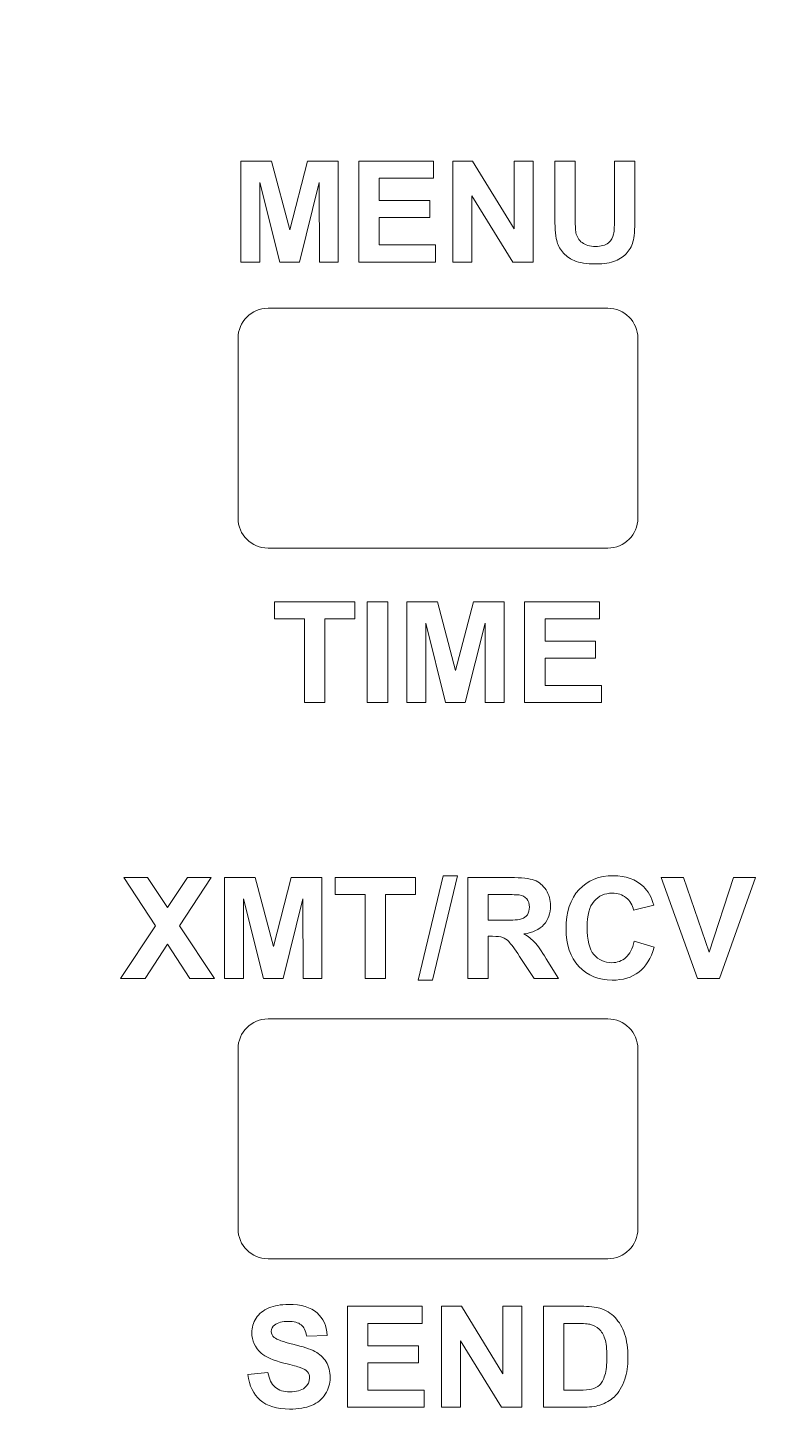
# Model space of a CAD drawing. Header units: millimetres. Extents: x -247 to 664, y -96 to 204.
# Drawn here: x 30.72 to 49.29, y 66.83 to 101.59 of the extents above; entities that cross this region are included whole.
import ezdxf

# ---------------------------------------------------------------- set-up
doc = ezdxf.new("R2010")
doc.units = ezdxf.units.MM
doc.header["$MEASUREMENT"] = 0
doc.layers.add('Layer 2', color=7, linetype='Continuous')

msp = doc.modelspace()

# ---------------------------------------------------------------- linework, layer by layer
at = {"layer": 'Layer 2', "lineweight": 9}
for points, knots in [([(-65.1901, 137.6715), (-65.1901, 137.6715), (56.3349, 137.6715), (56.3349, 137.6715), (56.3349, 137.6715), (56.733, 137.6713), (57.1146, 137.5129), (57.3959, 137.2313), (57.3959, 137.2313), (57.6773, 136.9496), (57.8351, 136.5696), (57.8349, 136.1715), (57.8349, 136.1715), (57.8349, 136.1715), (57.8349, 122.634), (57.8349, 122.634), (57.8349, 122.634), (57.8349, 119.884), (60.0849, 117.634), (62.8349, 117.634), (62.8349, 117.634), (62.8349, 117.634), (65.7974, 117.634), (65.7974, 117.634), (65.7974, 117.634), (66.8974, 117.634), (67.7974, 116.734), (67.7974, 115.634), (67.7974, 115.634), (67.7974, 115.634), (67.7974, 97.6355), (67.7974, 97.6355), (67.7974, 97.6355), (67.7974, 97.635), (67.7974, 97.6345), (67.7974, 97.634), (67.7974, 97.634), (67.7974, 97.634), (67.7974, 55.484), (67.7974, 55.484), (67.7974, 55.484), (67.7974, 55.484), (67.7974, 40.4855), (67.7974, 40.4855), (67.7974, 40.4855), (67.7974, 40.485), (67.7974, 40.4845), (67.7974, 40.484), (67.7974, 40.484), (67.7974, 40.484), (67.7974, 37.484), (67.7974, 37.484), (67.7974, 37.484), (67.7974, 36.384), (66.8974, 35.484), (65.7974, 35.484), (65.7974, 35.484), (65.7974, 35.484), (62.8349, 35.484), (62.8349, 35.484), (62.8349, 35.484), (60.0849, 35.484), (57.8349, 33.234), (57.8349, 30.484), (57.8349, 30.484), (57.8349, 30.484), (57.8349, 16.9465), (57.8349, 16.9465), (57.8349, 16.9465), (57.8346, 16.5485), (57.6763, 16.1668), (57.3946, 15.8855), (57.3946, 15.8855), (57.1129, 15.6042), (56.733, 15.4463), (56.3349, 15.4465), (56.3349, 15.4465), (56.3349, 15.4465), (-65.1901, 15.4465), (-65.1901, 15.4465), (-65.1901, 15.4465), (-65.5882, 15.4468), (-65.9699, 15.6052), (-66.2512, 15.8868), (-66.2512, 15.8868), (-66.5325, 16.1685), (-66.6904, 16.5485), (-66.6901, 16.9465), (-66.6901, 16.9465), (-66.6901, 16.9465), (-66.6901, 30.484), (-66.6901, 30.484), (-66.6901, 30.484), (-66.6901, 33.234), (-68.9401, 35.484), (-71.6901, 35.484), (-71.6901, 35.484), (-71.6901, 35.484), (-74.6526, 35.484), (-74.6526, 35.484), (-74.6526, 35.484), (-75.7526, 35.484), (-76.6526, 36.384), (-76.6526, 37.484), (-76.6526, 37.484), (-76.6526, 37.484), (-76.6526, 55.4817), (-76.6526, 55.4817), (-76.6526, 55.4817), (-76.6526, 55.4825), (-76.6526, 55.4832), (-76.6526, 55.484), (-76.6526, 55.484), (-76.6526, 55.484), (-76.6526, 97.634), (-76.6526, 97.634), (-76.6526, 97.634), (-76.6526, 97.634), (-76.6526, 115.634), (-76.6526, 115.634), (-76.6526, 115.634), (-76.6526, 116.734), (-75.7526, 117.634), (-74.6526, 117.634), (-74.6526, 117.634), (-74.6526, 117.634), (-71.6901, 117.634), (-71.6901, 117.634), (-71.6901, 117.634), (-68.9401, 117.634), (-66.6901, 119.884), (-66.6901, 122.634), (-66.6901, 122.634), (-66.6901, 122.634), (-66.6901, 136.1715), (-66.6901, 136.1715), (-66.6901, 136.1715), (-66.6899, 136.5696), (-66.5315, 136.9513), (-66.2498, 137.2326), (-66.2498, 137.2326), (-65.9682, 137.5139), (-65.5882, 137.6718), (-65.1901, 137.6715)], [0, 0, 0, 0, 0.027027, 0.027027, 0.027027, 0.027027, 0.0540541, 0.0540541, 0.0540541, 0.0540541, 0.0810811, 0.0810811, 0.0810811, 0.0810811, 0.1081081, 0.1081081, 0.1081081, 0.1081081, 0.1351351, 0.1351351, 0.1351351, 0.1351351, 0.1621622, 0.1621622, 0.1621622, 0.1621622, 0.1891892, 0.1891892, 0.1891892, 0.1891892, 0.2162162, 0.2162162, 0.2162162, 0.2162162, 0.2432432, 0.2432432, 0.2432432, 0.2432432, 0.2702703, 0.2702703, 0.2702703, 0.2702703, 0.2972973, 0.2972973, 0.2972973, 0.2972973, 0.3243243, 0.3243243, 0.3243243, 0.3243243, 0.3513514, 0.3513514, 0.3513514, 0.3513514, 0.3783784, 0.3783784, 0.3783784, 0.3783784, 0.4054054, 0.4054054, 0.4054054, 0.4054054, 0.4324324, 0.4324324, 0.4324324, 0.4324324, 0.4594595, 0.4594595, 0.4594595, 0.4594595, 0.4864865, 0.4864865, 0.4864865, 0.4864865, 0.5135135, 0.5135135, 0.5135135, 0.5135135, 0.5405405, 0.5405405, 0.5405405, 0.5405405, 0.5675676, 0.5675676, 0.5675676, 0.5675676, 0.5945946, 0.5945946, 0.5945946, 0.5945946, 0.6216216, 0.6216216, 0.6216216, 0.6216216, 0.6486486, 0.6486486, 0.6486486, 0.6486486, 0.6756757, 0.6756757, 0.6756757, 0.6756757, 0.7027027, 0.7027027, 0.7027027, 0.7027027, 0.7297297, 0.7297297, 0.7297297, 0.7297297, 0.7567568, 0.7567568, 0.7567568, 0.7567568, 0.7837838, 0.7837838, 0.7837838, 0.7837838, 0.8108108, 0.8108108, 0.8108108, 0.8108108, 0.8378378, 0.8378378, 0.8378378, 0.8378378, 0.8648649, 0.8648649, 0.8648649, 0.8648649, 0.8918919, 0.8918919, 0.8918919, 0.8918919, 0.9189189, 0.9189189, 0.9189189, 0.9189189, 0.9459459, 0.9459459, 0.9459459, 0.9459459, 1, 1, 1, 1]), ([(36.7293, 94.5768), (36.7293, 94.5768), (45.2293, 94.5768), (45.2293, 94.5768), (45.2293, 94.5768), (45.6418, 94.5768), (45.9793, 94.2393), (45.9793, 93.8268), (45.9793, 93.8268), (45.9793, 93.8268), (45.9793, 89.3268), (45.9793, 89.3268), (45.9793, 89.3268), (45.9793, 88.9143), (45.6418, 88.5768), (45.2293, 88.5768), (45.2293, 88.5768), (45.2293, 88.5768), (36.7293, 88.5768), (36.7293, 88.5768), (36.7293, 88.5768), (36.3168, 88.5768), (35.9793, 88.9143), (35.9793, 89.3268), (35.9793, 89.3268), (35.9793, 89.3268), (35.9793, 93.8268), (35.9793, 93.8268), (35.9793, 93.8268), (35.9793, 94.2393), (36.3168, 94.5768), (36.7293, 94.5768)], [0, 0, 0, 0, 0.1111111, 0.1111111, 0.1111111, 0.1111111, 0.2222222, 0.2222222, 0.2222222, 0.2222222, 0.3333333, 0.3333333, 0.3333333, 0.3333333, 0.4444444, 0.4444444, 0.4444444, 0.4444444, 0.5555556, 0.5555556, 0.5555556, 0.5555556, 0.6666667, 0.6666667, 0.6666667, 0.6666667, 0.7777778, 0.7777778, 0.7777778, 0.7777778, 1, 1, 1, 1]), ([(36.7293, 76.7968), (36.7293, 76.7968), (45.2293, 76.7968), (45.2293, 76.7968), (45.2293, 76.7968), (45.6418, 76.7968), (45.9793, 76.4593), (45.9793, 76.0468), (45.9793, 76.0468), (45.9793, 76.0468), (45.9793, 71.5468), (45.9793, 71.5468), (45.9793, 71.5468), (45.9793, 71.1343), (45.6418, 70.7968), (45.2293, 70.7968), (45.2293, 70.7968), (45.2293, 70.7968), (36.7293, 70.7968), (36.7293, 70.7968), (36.7293, 70.7968), (36.3168, 70.7968), (35.9793, 71.1343), (35.9793, 71.5468), (35.9793, 71.5468), (35.9793, 71.5468), (35.9793, 76.0468), (35.9793, 76.0468), (35.9793, 76.0468), (35.9793, 76.4593), (36.3168, 76.7968), (36.7293, 76.7968)], [0, 0, 0, 0, 0.1111111, 0.1111111, 0.1111111, 0.1111111, 0.2222222, 0.2222222, 0.2222222, 0.2222222, 0.3333333, 0.3333333, 0.3333333, 0.3333333, 0.4444444, 0.4444444, 0.4444444, 0.4444444, 0.5555556, 0.5555556, 0.5555556, 0.5555556, 0.6666667, 0.6666667, 0.6666667, 0.6666667, 0.7777778, 0.7777778, 0.7777778, 0.7777778, 1, 1, 1, 1])]:
    msp.add_open_spline(points, degree=3, knots=knots, dxfattribs=at)
at = {"layer": 'Layer 2', "color": 240, "lineweight": 9}
for points, knots in [([(36.0526, 95.7336), (36.0526, 95.7336), (36.0526, 98.2594), (36.0526, 98.2594), (36.0526, 98.2594), (36.0526, 98.2594), (36.8187, 98.2594), (36.8187, 98.2594), (36.8187, 98.2594), (36.8187, 98.2594), (37.2714, 96.5367), (37.2714, 96.5367), (37.2714, 96.5367), (37.2714, 96.5367), (37.7188, 98.2594), (37.7188, 98.2594), (37.7188, 98.2594), (37.7188, 98.2594), (38.4867, 98.2594), (38.4867, 98.2594), (38.4867, 98.2594), (38.4867, 98.2594), (38.4867, 95.7336), (38.4867, 95.7336), (38.4867, 95.7336), (38.4867, 95.7336), (38.014, 95.7336), (38.014, 95.7336), (38.014, 95.7336), (38.014, 95.7336), (38.0122, 97.722), (38.0122, 97.722), (38.0122, 97.722), (38.0122, 97.722), (37.5142, 95.7336), (37.5142, 95.7336), (37.5142, 95.7336), (37.5142, 95.7336), (37.0227, 95.7336), (37.0227, 95.7336), (37.0227, 95.7336), (37.0227, 95.7336), (36.527, 97.722), (36.527, 97.722), (36.527, 97.722), (36.527, 97.722), (36.5253, 95.7336), (36.5253, 95.7336), (36.5253, 95.7336), (36.5253, 95.7336), (36.0526, 95.7336), (36.0526, 95.7336)], [0, 0, 0, 0, 0.0714286, 0.0714286, 0.0714286, 0.0714286, 0.1428571, 0.1428571, 0.1428571, 0.1428571, 0.2142857, 0.2142857, 0.2142857, 0.2142857, 0.2857143, 0.2857143, 0.2857143, 0.2857143, 0.3571429, 0.3571429, 0.3571429, 0.3571429, 0.4285714, 0.4285714, 0.4285714, 0.4285714, 0.5, 0.5, 0.5, 0.5, 0.5714286, 0.5714286, 0.5714286, 0.5714286, 0.6428571, 0.6428571, 0.6428571, 0.6428571, 0.7142857, 0.7142857, 0.7142857, 0.7142857, 0.7857143, 0.7857143, 0.7857143, 0.7857143, 0.8571429, 0.8571429, 0.8571429, 0.8571429, 1, 1, 1, 1]), ([(38.9982, 95.7336), (38.9982, 95.7336), (38.9982, 98.2594), (38.9982, 98.2594), (38.9982, 98.2594), (38.9982, 98.2594), (40.8679, 98.2594), (40.8679, 98.2594), (40.8679, 98.2594), (40.8679, 98.2594), (40.8679, 97.8326), (40.8679, 97.8326), (40.8679, 97.8326), (40.8679, 97.8326), (39.5097, 97.8326), (39.5097, 97.8326), (39.5097, 97.8326), (39.5097, 97.8326), (39.5097, 97.2717), (39.5097, 97.2717), (39.5097, 97.2717), (39.5097, 97.2717), (40.7727, 97.2717), (40.7727, 97.2717), (40.7727, 97.2717), (40.7727, 97.2717), (40.7727, 96.8448), (40.7727, 96.8448), (40.7727, 96.8448), (40.7727, 96.8448), (39.5097, 96.8448), (39.5097, 96.8448), (39.5097, 96.8448), (39.5097, 96.8448), (39.5097, 96.1605), (39.5097, 96.1605), (39.5097, 96.1605), (39.5097, 96.1605), (40.9173, 96.1605), (40.9173, 96.1605), (40.9173, 96.1605), (40.9173, 96.1605), (40.9173, 95.7336), (40.9173, 95.7336), (40.9173, 95.7336), (40.9173, 95.7336), (38.9982, 95.7336), (38.9982, 95.7336)], [0, 0, 0, 0, 0.0769231, 0.0769231, 0.0769231, 0.0769231, 0.1538462, 0.1538462, 0.1538462, 0.1538462, 0.2307692, 0.2307692, 0.2307692, 0.2307692, 0.3076923, 0.3076923, 0.3076923, 0.3076923, 0.3846154, 0.3846154, 0.3846154, 0.3846154, 0.4615385, 0.4615385, 0.4615385, 0.4615385, 0.5384615, 0.5384615, 0.5384615, 0.5384615, 0.6153846, 0.6153846, 0.6153846, 0.6153846, 0.6923077, 0.6923077, 0.6923077, 0.6923077, 0.7692308, 0.7692308, 0.7692308, 0.7692308, 0.8461538, 0.8461538, 0.8461538, 0.8461538, 1, 1, 1, 1]), ([(41.3512, 95.7336), (41.3512, 95.7336), (41.3512, 98.2594), (41.3512, 98.2594), (41.3512, 98.2594), (41.3512, 98.2594), (41.8463, 98.2594), (41.8463, 98.2594), (41.8463, 98.2594), (41.8463, 98.2594), (42.8858, 96.5667), (42.8858, 96.5667), (42.8858, 96.5667), (42.8858, 96.5667), (42.8858, 98.2594), (42.8858, 98.2594), (42.8858, 98.2594), (42.8858, 98.2594), (43.3585, 98.2594), (43.3585, 98.2594), (43.3585, 98.2594), (43.3585, 98.2594), (43.3585, 95.7336), (43.3585, 95.7336), (43.3585, 95.7336), (43.3585, 95.7336), (42.8476, 95.7336), (42.8476, 95.7336), (42.8476, 95.7336), (42.8476, 95.7336), (41.8239, 97.394), (41.8239, 97.394), (41.8239, 97.394), (41.8239, 97.394), (41.8239, 95.7336), (41.8239, 95.7336), (41.8239, 95.7336), (41.8239, 95.7336), (41.3512, 95.7336), (41.3512, 95.7336)], [0, 0, 0, 0, 0.0909091, 0.0909091, 0.0909091, 0.0909091, 0.1818182, 0.1818182, 0.1818182, 0.1818182, 0.2727273, 0.2727273, 0.2727273, 0.2727273, 0.3636364, 0.3636364, 0.3636364, 0.3636364, 0.4545455, 0.4545455, 0.4545455, 0.4545455, 0.5454545, 0.5454545, 0.5454545, 0.5454545, 0.6363636, 0.6363636, 0.6363636, 0.6363636, 0.7272727, 0.7272727, 0.7272727, 0.7272727, 0.8181818, 0.8181818, 0.8181818, 0.8181818, 1, 1, 1, 1]), ([(43.8988, 98.2594), (43.8988, 98.2594), (44.4103, 98.2594), (44.4103, 98.2594), (44.4103, 98.2594), (44.4103, 98.2594), (44.4103, 96.8907), (44.4103, 96.8907), (44.4103, 96.8907), (44.4103, 96.6731), (44.4168, 96.5326), (44.4292, 96.4685), (44.4292, 96.4685), (44.4509, 96.3651), (44.5021, 96.2816), (44.5832, 96.2192), (44.5832, 96.2192), (44.6649, 96.1563), (44.776, 96.1252), (44.9172, 96.1252), (44.9172, 96.1252), (45.06, 96.1252), (45.1682, 96.1546), (45.2411, 96.214), (45.2411, 96.214), (45.314, 96.2733), (45.3575, 96.3457), (45.3722, 96.4321), (45.3722, 96.4321), (45.3869, 96.5185), (45.3946, 96.6614), (45.3946, 96.8613), (45.3946, 96.8613), (45.3946, 96.8613), (45.3946, 98.2594), (45.3946, 98.2594), (45.3946, 98.2594), (45.3946, 98.2594), (45.9061, 98.2594), (45.9061, 98.2594), (45.9061, 98.2594), (45.9061, 98.2594), (45.9061, 96.9313), (45.9061, 96.9313), (45.9061, 96.9313), (45.9061, 96.6279), (45.8926, 96.4133), (45.8649, 96.288), (45.8649, 96.288), (45.8373, 96.1628), (45.7867, 96.057), (45.7126, 95.9705), (45.7126, 95.9705), (45.6392, 95.8841), (45.5404, 95.8159), (45.4169, 95.7648), (45.4169, 95.7648), (45.2929, 95.7136), (45.1318, 95.6877), (44.9324, 95.6877), (44.9324, 95.6877), (44.692, 95.6877), (44.5097, 95.7154), (44.3856, 95.7712), (44.3856, 95.7712), (44.2616, 95.8271), (44.1634, 95.8994), (44.0911, 95.9888), (44.0911, 95.9888), (44.0188, 96.0781), (43.9717, 96.171), (43.9488, 96.2692), (43.9488, 96.2692), (43.9153, 96.4139), (43.8988, 96.6279), (43.8988, 96.9107), (43.8988, 96.9107), (43.8988, 96.9107), (43.8988, 98.2594), (43.8988, 98.2594)], [0, 0, 0, 0, 0.047619, 0.047619, 0.047619, 0.047619, 0.0952381, 0.0952381, 0.0952381, 0.0952381, 0.1428571, 0.1428571, 0.1428571, 0.1428571, 0.1904762, 0.1904762, 0.1904762, 0.1904762, 0.2380952, 0.2380952, 0.2380952, 0.2380952, 0.2857143, 0.2857143, 0.2857143, 0.2857143, 0.3333333, 0.3333333, 0.3333333, 0.3333333, 0.3809524, 0.3809524, 0.3809524, 0.3809524, 0.4285714, 0.4285714, 0.4285714, 0.4285714, 0.4761905, 0.4761905, 0.4761905, 0.4761905, 0.5238095, 0.5238095, 0.5238095, 0.5238095, 0.5714286, 0.5714286, 0.5714286, 0.5714286, 0.6190476, 0.6190476, 0.6190476, 0.6190476, 0.6666667, 0.6666667, 0.6666667, 0.6666667, 0.7142857, 0.7142857, 0.7142857, 0.7142857, 0.7619048, 0.7619048, 0.7619048, 0.7619048, 0.8095238, 0.8095238, 0.8095238, 0.8095238, 0.8571429, 0.8571429, 0.8571429, 0.8571429, 0.9047619, 0.9047619, 0.9047619, 0.9047619, 1, 1, 1, 1]), ([(37.641, 84.7106), (37.641, 84.7106), (37.641, 86.8096), (37.641, 86.8096), (37.641, 86.8096), (37.641, 86.8096), (36.8931, 86.8096), (36.8931, 86.8096), (36.8931, 86.8096), (36.8931, 86.8096), (36.8931, 87.2364), (36.8931, 87.2364), (36.8931, 87.2364), (36.8931, 87.2364), (38.8968, 87.2364), (38.8968, 87.2364), (38.8968, 87.2364), (38.8968, 87.2364), (38.8968, 86.8096), (38.8968, 86.8096), (38.8968, 86.8096), (38.8968, 86.8096), (38.1525, 86.8096), (38.1525, 86.8096), (38.1525, 86.8096), (38.1525, 86.8096), (38.1525, 84.7106), (38.1525, 84.7106), (38.1525, 84.7106), (38.1525, 84.7106), (37.641, 84.7106), (37.641, 84.7106)], [0, 0, 0, 0, 0.1111111, 0.1111111, 0.1111111, 0.1111111, 0.2222222, 0.2222222, 0.2222222, 0.2222222, 0.3333333, 0.3333333, 0.3333333, 0.3333333, 0.4444444, 0.4444444, 0.4444444, 0.4444444, 0.5555556, 0.5555556, 0.5555556, 0.5555556, 0.6666667, 0.6666667, 0.6666667, 0.6666667, 0.7777778, 0.7777778, 0.7777778, 0.7777778, 1, 1, 1, 1]), ([(39.2102, 84.7106), (39.2102, 84.7106), (39.2102, 87.2364), (39.2102, 87.2364), (39.2102, 87.2364), (39.2102, 87.2364), (39.7217, 87.2364), (39.7217, 87.2364), (39.7217, 87.2364), (39.7217, 87.2364), (39.7217, 84.7106), (39.7217, 84.7106), (39.7217, 84.7106), (39.7217, 84.7106), (39.2102, 84.7106), (39.2102, 84.7106)], [0, 0, 0, 0, 0.2, 0.2, 0.2, 0.2, 0.4, 0.4, 0.4, 0.4, 0.6, 0.6, 0.6, 0.6, 1, 1, 1, 1]), ([(40.2009, 84.7106), (40.2009, 84.7106), (40.2009, 87.2364), (40.2009, 87.2364), (40.2009, 87.2364), (40.2009, 87.2364), (40.967, 87.2364), (40.967, 87.2364), (40.967, 87.2364), (40.967, 87.2364), (41.4197, 85.5137), (41.4197, 85.5137), (41.4197, 85.5137), (41.4197, 85.5137), (41.8671, 87.2364), (41.8671, 87.2364), (41.8671, 87.2364), (41.8671, 87.2364), (42.635, 87.2364), (42.635, 87.2364), (42.635, 87.2364), (42.635, 87.2364), (42.635, 84.7106), (42.635, 84.7106), (42.635, 84.7106), (42.635, 84.7106), (42.1623, 84.7106), (42.1623, 84.7106), (42.1623, 84.7106), (42.1623, 84.7106), (42.1605, 86.699), (42.1605, 86.699), (42.1605, 86.699), (42.1605, 86.699), (41.6625, 84.7106), (41.6625, 84.7106), (41.6625, 84.7106), (41.6625, 84.7106), (41.171, 84.7106), (41.171, 84.7106), (41.171, 84.7106), (41.171, 84.7106), (40.6753, 86.699), (40.6753, 86.699), (40.6753, 86.699), (40.6753, 86.699), (40.6736, 84.7106), (40.6736, 84.7106), (40.6736, 84.7106), (40.6736, 84.7106), (40.2009, 84.7106), (40.2009, 84.7106)], [0, 0, 0, 0, 0.0714286, 0.0714286, 0.0714286, 0.0714286, 0.1428571, 0.1428571, 0.1428571, 0.1428571, 0.2142857, 0.2142857, 0.2142857, 0.2142857, 0.2857143, 0.2857143, 0.2857143, 0.2857143, 0.3571429, 0.3571429, 0.3571429, 0.3571429, 0.4285714, 0.4285714, 0.4285714, 0.4285714, 0.5, 0.5, 0.5, 0.5, 0.5714286, 0.5714286, 0.5714286, 0.5714286, 0.6428571, 0.6428571, 0.6428571, 0.6428571, 0.7142857, 0.7142857, 0.7142857, 0.7142857, 0.7857143, 0.7857143, 0.7857143, 0.7857143, 0.8571429, 0.8571429, 0.8571429, 0.8571429, 1, 1, 1, 1]), ([(43.1465, 84.7106), (43.1465, 84.7106), (43.1465, 87.2364), (43.1465, 87.2364), (43.1465, 87.2364), (43.1465, 87.2364), (45.0162, 87.2364), (45.0162, 87.2364), (45.0162, 87.2364), (45.0162, 87.2364), (45.0162, 86.8096), (45.0162, 86.8096), (45.0162, 86.8096), (45.0162, 86.8096), (43.658, 86.8096), (43.658, 86.8096), (43.658, 86.8096), (43.658, 86.8096), (43.658, 86.2487), (43.658, 86.2487), (43.658, 86.2487), (43.658, 86.2487), (44.921, 86.2487), (44.921, 86.2487), (44.921, 86.2487), (44.921, 86.2487), (44.921, 85.8218), (44.921, 85.8218), (44.921, 85.8218), (44.921, 85.8218), (43.658, 85.8218), (43.658, 85.8218), (43.658, 85.8218), (43.658, 85.8218), (43.658, 85.1375), (43.658, 85.1375), (43.658, 85.1375), (43.658, 85.1375), (45.0656, 85.1375), (45.0656, 85.1375), (45.0656, 85.1375), (45.0656, 85.1375), (45.0656, 84.7106), (45.0656, 84.7106), (45.0656, 84.7106), (45.0656, 84.7106), (43.1465, 84.7106), (43.1465, 84.7106)], [0, 0, 0, 0, 0.0769231, 0.0769231, 0.0769231, 0.0769231, 0.1538462, 0.1538462, 0.1538462, 0.1538462, 0.2307692, 0.2307692, 0.2307692, 0.2307692, 0.3076923, 0.3076923, 0.3076923, 0.3076923, 0.3846154, 0.3846154, 0.3846154, 0.3846154, 0.4615385, 0.4615385, 0.4615385, 0.4615385, 0.5384615, 0.5384615, 0.5384615, 0.5384615, 0.6153846, 0.6153846, 0.6153846, 0.6153846, 0.6923077, 0.6923077, 0.6923077, 0.6923077, 0.7692308, 0.7692308, 0.7692308, 0.7692308, 0.8461538, 0.8461538, 0.8461538, 0.8461538, 1, 1, 1, 1]), ([(33.0427, 77.8088), (33.0427, 77.8088), (33.9146, 79.1258), (33.9146, 79.1258), (33.9146, 79.1258), (33.9146, 79.1258), (33.1238, 80.3347), (33.1238, 80.3347), (33.1238, 80.3347), (33.1238, 80.3347), (33.7194, 80.3347), (33.7194, 80.3347), (33.7194, 80.3347), (33.7194, 80.3347), (34.2168, 79.5827), (34.2168, 79.5827), (34.2168, 79.5827), (34.2168, 79.5827), (34.7143, 80.3347), (34.7143, 80.3347), (34.7143, 80.3347), (34.7143, 80.3347), (35.311, 80.3347), (35.311, 80.3347), (35.311, 80.3347), (35.311, 80.3347), (34.5185, 79.1253), (34.5185, 79.1253), (34.5185, 79.1253), (34.5185, 79.1253), (35.3887, 77.8088), (35.3887, 77.8088), (35.3887, 77.8088), (35.3887, 77.8088), (34.776, 77.8088), (34.776, 77.8088), (34.776, 77.8088), (34.776, 77.8088), (34.2162, 78.6643), (34.2162, 78.6643), (34.2162, 78.6643), (34.2162, 78.6643), (33.6559, 77.8088), (33.6559, 77.8088), (33.6559, 77.8088), (33.6559, 77.8088), (33.0427, 77.8088), (33.0427, 77.8088)], [0, 0, 0, 0, 0.0769231, 0.0769231, 0.0769231, 0.0769231, 0.1538462, 0.1538462, 0.1538462, 0.1538462, 0.2307692, 0.2307692, 0.2307692, 0.2307692, 0.3076923, 0.3076923, 0.3076923, 0.3076923, 0.3846154, 0.3846154, 0.3846154, 0.3846154, 0.4615385, 0.4615385, 0.4615385, 0.4615385, 0.5384615, 0.5384615, 0.5384615, 0.5384615, 0.6153846, 0.6153846, 0.6153846, 0.6153846, 0.6923077, 0.6923077, 0.6923077, 0.6923077, 0.7692308, 0.7692308, 0.7692308, 0.7692308, 0.8461538, 0.8461538, 0.8461538, 0.8461538, 1, 1, 1, 1]), ([(35.6444, 77.8088), (35.6444, 77.8088), (35.6444, 80.3347), (35.6444, 80.3347), (35.6444, 80.3347), (35.6444, 80.3347), (36.4105, 80.3347), (36.4105, 80.3347), (36.4105, 80.3347), (36.4105, 80.3347), (36.8632, 78.612), (36.8632, 78.612), (36.8632, 78.612), (36.8632, 78.612), (37.3107, 80.3347), (37.3107, 80.3347), (37.3107, 80.3347), (37.3107, 80.3347), (38.0786, 80.3347), (38.0786, 80.3347), (38.0786, 80.3347), (38.0786, 80.3347), (38.0786, 77.8088), (38.0786, 77.8088), (38.0786, 77.8088), (38.0786, 77.8088), (37.6058, 77.8088), (37.6058, 77.8088), (37.6058, 77.8088), (37.6058, 77.8088), (37.6041, 79.7973), (37.6041, 79.7973), (37.6041, 79.7973), (37.6041, 79.7973), (37.1061, 77.8088), (37.1061, 77.8088), (37.1061, 77.8088), (37.1061, 77.8088), (36.6145, 77.8088), (36.6145, 77.8088), (36.6145, 77.8088), (36.6145, 77.8088), (36.1189, 79.7973), (36.1189, 79.7973), (36.1189, 79.7973), (36.1189, 79.7973), (36.1171, 77.8088), (36.1171, 77.8088), (36.1171, 77.8088), (36.1171, 77.8088), (35.6444, 77.8088), (35.6444, 77.8088)], [0, 0, 0, 0, 0.0714286, 0.0714286, 0.0714286, 0.0714286, 0.1428571, 0.1428571, 0.1428571, 0.1428571, 0.2142857, 0.2142857, 0.2142857, 0.2142857, 0.2857143, 0.2857143, 0.2857143, 0.2857143, 0.3571429, 0.3571429, 0.3571429, 0.3571429, 0.4285714, 0.4285714, 0.4285714, 0.4285714, 0.5, 0.5, 0.5, 0.5, 0.5714286, 0.5714286, 0.5714286, 0.5714286, 0.6428571, 0.6428571, 0.6428571, 0.6428571, 0.7142857, 0.7142857, 0.7142857, 0.7142857, 0.7857143, 0.7857143, 0.7857143, 0.7857143, 0.8571429, 0.8571429, 0.8571429, 0.8571429, 1, 1, 1, 1]), ([(39.1581, 77.8088), (39.1581, 77.8088), (39.1581, 79.9078), (39.1581, 79.9078), (39.1581, 79.9078), (39.1581, 79.9078), (38.4102, 79.9078), (38.4102, 79.9078), (38.4102, 79.9078), (38.4102, 79.9078), (38.4102, 80.3347), (38.4102, 80.3347), (38.4102, 80.3347), (38.4102, 80.3347), (40.414, 80.3347), (40.414, 80.3347), (40.414, 80.3347), (40.414, 80.3347), (40.414, 79.9078), (40.414, 79.9078), (40.414, 79.9078), (40.414, 79.9078), (39.6696, 79.9078), (39.6696, 79.9078), (39.6696, 79.9078), (39.6696, 79.9078), (39.6696, 77.8088), (39.6696, 77.8088), (39.6696, 77.8088), (39.6696, 77.8088), (39.1581, 77.8088), (39.1581, 77.8088)], [0, 0, 0, 0, 0.1111111, 0.1111111, 0.1111111, 0.1111111, 0.2222222, 0.2222222, 0.2222222, 0.2222222, 0.3333333, 0.3333333, 0.3333333, 0.3333333, 0.4444444, 0.4444444, 0.4444444, 0.4444444, 0.5555556, 0.5555556, 0.5555556, 0.5555556, 0.6666667, 0.6666667, 0.6666667, 0.6666667, 0.7777778, 0.7777778, 0.7777778, 0.7777778, 1, 1, 1, 1]), ([(40.4804, 77.7665), (40.4804, 77.7665), (41.1084, 80.377), (41.1084, 80.377), (41.1084, 80.377), (41.1084, 80.377), (41.4718, 80.377), (41.4718, 80.377), (41.4718, 80.377), (41.4718, 80.377), (40.8403, 77.7665), (40.8403, 77.7665), (40.8403, 77.7665), (40.8403, 77.7665), (40.4804, 77.7665), (40.4804, 77.7665)], [0, 0, 0, 0, 0.2, 0.2, 0.2, 0.2, 0.4, 0.4, 0.4, 0.4, 0.6, 0.6, 0.6, 0.6, 1, 1, 1, 1]), ([(41.7251, 77.8088), (41.7251, 77.8088), (41.7251, 80.3347), (41.7251, 80.3347), (41.7251, 80.3347), (41.7251, 80.3347), (42.7993, 80.3347), (42.7993, 80.3347), (42.7993, 80.3347), (43.0692, 80.3347), (43.2656, 80.3118), (43.3879, 80.2665), (43.3879, 80.2665), (43.5108, 80.2212), (43.6084, 80.1407), (43.6819, 80.0248), (43.6819, 80.0248), (43.7554, 79.9084), (43.7924, 79.7761), (43.7924, 79.6268), (43.7924, 79.6268), (43.7924, 79.4369), (43.7372, 79.2805), (43.626, 79.157), (43.626, 79.157), (43.5149, 79.0335), (43.3491, 78.9559), (43.128, 78.9236), (43.128, 78.9236), (43.238, 78.8595), (43.3285, 78.7889), (43.3997, 78.7119), (43.3997, 78.7119), (43.4714, 78.6349), (43.5678, 78.4979), (43.6889, 78.3015), (43.6889, 78.3015), (43.6889, 78.3015), (43.997, 77.8088), (43.997, 77.8088), (43.997, 77.8088), (43.997, 77.8088), (43.3873, 77.8088), (43.3873, 77.8088), (43.3873, 77.8088), (43.3873, 77.8088), (43.0216, 78.3603), (43.0216, 78.3603), (43.0216, 78.3603), (42.8905, 78.5561), (42.8005, 78.6796), (42.7517, 78.7307), (42.7517, 78.7307), (42.7035, 78.7813), (42.6524, 78.8166), (42.5983, 78.8354), (42.5983, 78.8354), (42.5436, 78.8542), (42.4577, 78.8636), (42.3401, 78.8636), (42.3401, 78.8636), (42.3401, 78.8636), (42.2367, 78.8636), (42.2367, 78.8636), (42.2367, 78.8636), (42.2367, 78.8636), (42.2367, 77.8088), (42.2367, 77.8088), (42.2367, 77.8088), (42.2367, 77.8088), (41.7251, 77.8088), (41.7251, 77.8088)], [0, 0, 0, 0, 0.0526316, 0.0526316, 0.0526316, 0.0526316, 0.1052632, 0.1052632, 0.1052632, 0.1052632, 0.1578947, 0.1578947, 0.1578947, 0.1578947, 0.2105263, 0.2105263, 0.2105263, 0.2105263, 0.2631579, 0.2631579, 0.2631579, 0.2631579, 0.3157895, 0.3157895, 0.3157895, 0.3157895, 0.3684211, 0.3684211, 0.3684211, 0.3684211, 0.4210526, 0.4210526, 0.4210526, 0.4210526, 0.4736842, 0.4736842, 0.4736842, 0.4736842, 0.5263158, 0.5263158, 0.5263158, 0.5263158, 0.5789474, 0.5789474, 0.5789474, 0.5789474, 0.6315789, 0.6315789, 0.6315789, 0.6315789, 0.6842105, 0.6842105, 0.6842105, 0.6842105, 0.7368421, 0.7368421, 0.7368421, 0.7368421, 0.7894737, 0.7894737, 0.7894737, 0.7894737, 0.8421053, 0.8421053, 0.8421053, 0.8421053, 0.8947368, 0.8947368, 0.8947368, 0.8947368, 1, 1, 1, 1]), ([(45.8886, 78.7401), (45.8886, 78.7401), (46.3825, 78.5884), (46.3825, 78.5884), (46.3825, 78.5884), (46.3066, 78.3103), (46.1802, 78.104), (46.0038, 77.9687), (46.0038, 77.9687), (45.8274, 77.8341), (45.604, 77.7665), (45.3329, 77.7665), (45.3329, 77.7665), (44.9972, 77.7665), (44.7214, 77.8811), (44.5051, 78.1104), (44.5051, 78.1104), (44.2893, 78.3397), (44.1811, 78.6531), (44.1811, 79.0512), (44.1811, 79.0512), (44.1811, 79.4716), (44.2899, 79.7985), (44.5068, 80.0313), (44.5068, 80.0313), (44.7238, 80.2641), (45.0096, 80.3806), (45.3635, 80.3806), (45.3635, 80.3806), (45.6728, 80.3806), (45.9238, 80.2888), (46.1167, 80.106), (46.1167, 80.106), (46.2319, 79.9978), (46.3178, 79.8426), (46.3754, 79.6397), (46.3754, 79.6397), (46.3754, 79.6397), (45.8709, 79.5198), (45.8709, 79.5198), (45.8709, 79.5198), (45.8409, 79.6503), (45.7786, 79.7538), (45.6839, 79.8296), (45.6839, 79.8296), (45.5887, 79.9055), (45.4735, 79.9431), (45.3382, 79.9431), (45.3382, 79.9431), (45.1507, 79.9431), (44.9984, 79.8761), (44.882, 79.7414), (44.882, 79.7414), (44.765, 79.6074), (44.7067, 79.3898), (44.7067, 79.0888), (44.7067, 79.0888), (44.7067, 78.7701), (44.7644, 78.5426), (44.879, 78.4074), (44.879, 78.4074), (44.9943, 78.2715), (45.1436, 78.2039), (45.3276, 78.2039), (45.3276, 78.2039), (45.4635, 78.2039), (45.5805, 78.2468), (45.6781, 78.3333), (45.6781, 78.3333), (45.7757, 78.4197), (45.8462, 78.5549), (45.8886, 78.7401)], [0, 0, 0, 0, 0.0526316, 0.0526316, 0.0526316, 0.0526316, 0.1052632, 0.1052632, 0.1052632, 0.1052632, 0.1578947, 0.1578947, 0.1578947, 0.1578947, 0.2105263, 0.2105263, 0.2105263, 0.2105263, 0.2631579, 0.2631579, 0.2631579, 0.2631579, 0.3157895, 0.3157895, 0.3157895, 0.3157895, 0.3684211, 0.3684211, 0.3684211, 0.3684211, 0.4210526, 0.4210526, 0.4210526, 0.4210526, 0.4736842, 0.4736842, 0.4736842, 0.4736842, 0.5263158, 0.5263158, 0.5263158, 0.5263158, 0.5789474, 0.5789474, 0.5789474, 0.5789474, 0.6315789, 0.6315789, 0.6315789, 0.6315789, 0.6842105, 0.6842105, 0.6842105, 0.6842105, 0.7368421, 0.7368421, 0.7368421, 0.7368421, 0.7894737, 0.7894737, 0.7894737, 0.7894737, 0.8421053, 0.8421053, 0.8421053, 0.8421053, 0.8947368, 0.8947368, 0.8947368, 0.8947368, 1, 1, 1, 1]), ([(47.4667, 77.8088), (47.4667, 77.8088), (46.563, 80.3347), (46.563, 80.3347), (46.563, 80.3347), (46.563, 80.3347), (47.1157, 80.3347), (47.1157, 80.3347), (47.1157, 80.3347), (47.1157, 80.3347), (47.7572, 78.465), (47.7572, 78.465), (47.7572, 78.465), (47.7572, 78.465), (48.3728, 80.3347), (48.3728, 80.3347), (48.3728, 80.3347), (48.3728, 80.3347), (48.916, 80.3347), (48.916, 80.3347), (48.916, 80.3347), (48.916, 80.3347), (48.0176, 77.8088), (48.0176, 77.8088), (48.0176, 77.8088), (48.0176, 77.8088), (47.4667, 77.8088), (47.4667, 77.8088)], [0, 0, 0, 0, 0.125, 0.125, 0.125, 0.125, 0.25, 0.25, 0.25, 0.25, 0.375, 0.375, 0.375, 0.375, 0.5, 0.5, 0.5, 0.5, 0.625, 0.625, 0.625, 0.625, 0.75, 0.75, 0.75, 0.75, 1, 1, 1, 1]), ([(42.2367, 79.2658), (42.2367, 79.2658), (42.6141, 79.2658), (42.6141, 79.2658), (42.6141, 79.2658), (42.8587, 79.2658), (43.011, 79.2764), (43.0722, 79.2969), (43.0722, 79.2969), (43.1327, 79.3175), (43.1809, 79.3534), (43.215, 79.404), (43.215, 79.404), (43.2497, 79.4545), (43.2668, 79.518), (43.2668, 79.5939), (43.2668, 79.5939), (43.2668, 79.6791), (43.2438, 79.7473), (43.1986, 79.8002), (43.1986, 79.8002), (43.1533, 79.8526), (43.0892, 79.8855), (43.0069, 79.899), (43.0069, 79.899), (42.9652, 79.9049), (42.8411, 79.9078), (42.6347, 79.9078), (42.6347, 79.9078), (42.6347, 79.9078), (42.2367, 79.9078), (42.2367, 79.9078), (42.2367, 79.9078), (42.2367, 79.9078), (42.2367, 79.2658), (42.2367, 79.2658)], [0, 0, 0, 0, 0.1, 0.1, 0.1, 0.1, 0.2, 0.2, 0.2, 0.2, 0.3, 0.3, 0.3, 0.3, 0.4, 0.4, 0.4, 0.4, 0.5, 0.5, 0.5, 0.5, 0.6, 0.6, 0.6, 0.6, 0.7, 0.7, 0.7, 0.7, 0.8, 0.8, 0.8, 0.8, 1, 1, 1, 1]), ([(36.229, 67.8994), (36.229, 67.8994), (36.7264, 67.9488), (36.7264, 67.9488), (36.7264, 67.9488), (36.7564, 67.7824), (36.8163, 67.6607), (36.9075, 67.5825), (36.9075, 67.5825), (36.9986, 67.5043), (37.1215, 67.4655), (37.2761, 67.4655), (37.2761, 67.4655), (37.4396, 67.4655), (37.563, 67.5002), (37.6459, 67.5696), (37.6459, 67.5696), (37.7288, 67.639), (37.7706, 67.7201), (37.7706, 67.813), (37.7706, 67.813), (37.7706, 67.873), (37.7529, 67.9235), (37.7182, 67.9659), (37.7182, 67.9659), (37.6836, 68.0076), (37.6224, 68.0441), (37.5354, 68.0746), (37.5354, 68.0746), (37.476, 68.0958), (37.3408, 68.1323), (37.1291, 68.1852), (37.1291, 68.1852), (36.8569, 68.2534), (36.6658, 68.3369), (36.5559, 68.4362), (36.5559, 68.4362), (36.4012, 68.5756), (36.3242, 68.7455), (36.3242, 68.946), (36.3242, 68.946), (36.3242, 69.0747), (36.3607, 69.1959), (36.433, 69.3082), (36.433, 69.3082), (36.5059, 69.4205), (36.6105, 69.5057), (36.7475, 69.5645), (36.7475, 69.5645), (36.8845, 69.6233), (37.0492, 69.6527), (37.2432, 69.6527), (37.2432, 69.6527), (37.5589, 69.6527), (37.797, 69.5827), (37.9564, 69.4422), (37.9564, 69.4422), (38.1163, 69.3017), (38.1998, 69.1147), (38.208, 68.8801), (38.208, 68.8801), (38.208, 68.8801), (37.6965, 68.8625), (37.6965, 68.8625), (37.6965, 68.8625), (37.6747, 68.993), (37.6283, 69.0865), (37.5571, 69.1435), (37.5571, 69.1435), (37.486, 69.2006), (37.379, 69.2294), (37.2367, 69.2294), (37.2367, 69.2294), (37.0897, 69.2294), (36.9745, 69.1988), (36.8916, 69.1376), (36.8916, 69.1376), (36.8381, 69.0983), (36.811, 69.0459), (36.811, 68.9801), (36.811, 68.9801), (36.811, 68.9201), (36.8363, 68.869), (36.8869, 68.8266), (36.8869, 68.8266), (36.951, 68.7719), (37.1068, 68.7155), (37.3543, 68.6567), (37.3543, 68.6567), (37.6018, 68.5985), (37.7847, 68.5374), (37.9029, 68.475), (37.9029, 68.475), (38.0216, 68.4121), (38.1145, 68.3269), (38.1816, 68.2181), (38.1816, 68.2181), (38.2486, 68.1093), (38.2821, 67.9753), (38.2821, 67.8159), (38.2821, 67.8159), (38.2821, 67.6713), (38.2421, 67.5355), (38.1616, 67.4091), (38.1616, 67.4091), (38.081, 67.2827), (37.9675, 67.1886), (37.8206, 67.1274), (37.8206, 67.1274), (37.6736, 67.0657), (37.4901, 67.0351), (37.2708, 67.0351), (37.2708, 67.0351), (36.9516, 67.0351), (36.7064, 67.1086), (36.5353, 67.2562), (36.5353, 67.2562), (36.3642, 67.4032), (36.2625, 67.6178), (36.229, 67.8994)], [0, 0, 0, 0, 0.0322581, 0.0322581, 0.0322581, 0.0322581, 0.0645161, 0.0645161, 0.0645161, 0.0645161, 0.0967742, 0.0967742, 0.0967742, 0.0967742, 0.1290323, 0.1290323, 0.1290323, 0.1290323, 0.1612903, 0.1612903, 0.1612903, 0.1612903, 0.1935484, 0.1935484, 0.1935484, 0.1935484, 0.2258065, 0.2258065, 0.2258065, 0.2258065, 0.2580645, 0.2580645, 0.2580645, 0.2580645, 0.2903226, 0.2903226, 0.2903226, 0.2903226, 0.3225806, 0.3225806, 0.3225806, 0.3225806, 0.3548387, 0.3548387, 0.3548387, 0.3548387, 0.3870968, 0.3870968, 0.3870968, 0.3870968, 0.4193548, 0.4193548, 0.4193548, 0.4193548, 0.4516129, 0.4516129, 0.4516129, 0.4516129, 0.483871, 0.483871, 0.483871, 0.483871, 0.516129, 0.516129, 0.516129, 0.516129, 0.5483871, 0.5483871, 0.5483871, 0.5483871, 0.5806452, 0.5806452, 0.5806452, 0.5806452, 0.6129032, 0.6129032, 0.6129032, 0.6129032, 0.6451613, 0.6451613, 0.6451613, 0.6451613, 0.6774194, 0.6774194, 0.6774194, 0.6774194, 0.7096774, 0.7096774, 0.7096774, 0.7096774, 0.7419355, 0.7419355, 0.7419355, 0.7419355, 0.7741935, 0.7741935, 0.7741935, 0.7741935, 0.8064516, 0.8064516, 0.8064516, 0.8064516, 0.8387097, 0.8387097, 0.8387097, 0.8387097, 0.8709677, 0.8709677, 0.8709677, 0.8709677, 0.9032258, 0.9032258, 0.9032258, 0.9032258, 0.9354839, 0.9354839, 0.9354839, 0.9354839, 1, 1, 1, 1]), ([(38.716, 67.081), (38.716, 67.081), (38.716, 69.6068), (38.716, 69.6068), (38.716, 69.6068), (38.716, 69.6068), (40.5857, 69.6068), (40.5857, 69.6068), (40.5857, 69.6068), (40.5857, 69.6068), (40.5857, 69.18), (40.5857, 69.18), (40.5857, 69.18), (40.5857, 69.18), (39.2275, 69.18), (39.2275, 69.18), (39.2275, 69.18), (39.2275, 69.18), (39.2275, 68.6191), (39.2275, 68.6191), (39.2275, 68.6191), (39.2275, 68.6191), (40.4905, 68.6191), (40.4905, 68.6191), (40.4905, 68.6191), (40.4905, 68.6191), (40.4905, 68.1922), (40.4905, 68.1922), (40.4905, 68.1922), (40.4905, 68.1922), (39.2275, 68.1922), (39.2275, 68.1922), (39.2275, 68.1922), (39.2275, 68.1922), (39.2275, 67.5079), (39.2275, 67.5079), (39.2275, 67.5079), (39.2275, 67.5079), (40.6351, 67.5079), (40.6351, 67.5079), (40.6351, 67.5079), (40.6351, 67.5079), (40.6351, 67.081), (40.6351, 67.081), (40.6351, 67.081), (40.6351, 67.081), (38.716, 67.081), (38.716, 67.081)], [0, 0, 0, 0, 0.0769231, 0.0769231, 0.0769231, 0.0769231, 0.1538462, 0.1538462, 0.1538462, 0.1538462, 0.2307692, 0.2307692, 0.2307692, 0.2307692, 0.3076923, 0.3076923, 0.3076923, 0.3076923, 0.3846154, 0.3846154, 0.3846154, 0.3846154, 0.4615385, 0.4615385, 0.4615385, 0.4615385, 0.5384615, 0.5384615, 0.5384615, 0.5384615, 0.6153846, 0.6153846, 0.6153846, 0.6153846, 0.6923077, 0.6923077, 0.6923077, 0.6923077, 0.7692308, 0.7692308, 0.7692308, 0.7692308, 0.8461538, 0.8461538, 0.8461538, 0.8461538, 1, 1, 1, 1]), ([(41.069, 67.081), (41.069, 67.081), (41.069, 69.6068), (41.069, 69.6068), (41.069, 69.6068), (41.069, 69.6068), (41.5641, 69.6068), (41.5641, 69.6068), (41.5641, 69.6068), (41.5641, 69.6068), (42.6036, 67.9141), (42.6036, 67.9141), (42.6036, 67.9141), (42.6036, 67.9141), (42.6036, 69.6068), (42.6036, 69.6068), (42.6036, 69.6068), (42.6036, 69.6068), (43.0763, 69.6068), (43.0763, 69.6068), (43.0763, 69.6068), (43.0763, 69.6068), (43.0763, 67.081), (43.0763, 67.081), (43.0763, 67.081), (43.0763, 67.081), (42.5654, 67.081), (42.5654, 67.081), (42.5654, 67.081), (42.5654, 67.081), (41.5417, 68.7414), (41.5417, 68.7414), (41.5417, 68.7414), (41.5417, 68.7414), (41.5417, 67.081), (41.5417, 67.081), (41.5417, 67.081), (41.5417, 67.081), (41.069, 67.081), (41.069, 67.081)], [0, 0, 0, 0, 0.0909091, 0.0909091, 0.0909091, 0.0909091, 0.1818182, 0.1818182, 0.1818182, 0.1818182, 0.2727273, 0.2727273, 0.2727273, 0.2727273, 0.3636364, 0.3636364, 0.3636364, 0.3636364, 0.4545455, 0.4545455, 0.4545455, 0.4545455, 0.5454545, 0.5454545, 0.5454545, 0.5454545, 0.6363636, 0.6363636, 0.6363636, 0.6363636, 0.7272727, 0.7272727, 0.7272727, 0.7272727, 0.8181818, 0.8181818, 0.8181818, 0.8181818, 1, 1, 1, 1]), ([(43.6166, 69.6068), (43.6166, 69.6068), (44.5468, 69.6068), (44.5468, 69.6068), (44.5468, 69.6068), (44.7567, 69.6068), (44.9166, 69.591), (45.0265, 69.5586), (45.0265, 69.5586), (45.1741, 69.5151), (45.3011, 69.4375), (45.4063, 69.3258), (45.4063, 69.3258), (45.5122, 69.2147), (45.5921, 69.0783), (45.6474, 68.9166), (45.6474, 68.9166), (45.7021, 68.7555), (45.7297, 68.5562), (45.7297, 68.3198), (45.7297, 68.3198), (45.7297, 68.1117), (45.7038, 67.9329), (45.6521, 67.7824), (45.6521, 67.7824), (45.5892, 67.5984), (45.4992, 67.4496), (45.3822, 67.3362), (45.3822, 67.3362), (45.294, 67.2497), (45.1747, 67.1827), (45.0248, 67.1345), (45.0248, 67.1345), (44.9125, 67.0986), (44.7625, 67.081), (44.5744, 67.081), (44.5744, 67.081), (44.5744, 67.081), (43.6166, 67.081), (43.6166, 67.081), (43.6166, 67.081), (43.6166, 67.081), (43.6166, 69.6068), (43.6166, 69.6068)], [0, 0, 0, 0, 0.0833333, 0.0833333, 0.0833333, 0.0833333, 0.1666667, 0.1666667, 0.1666667, 0.1666667, 0.25, 0.25, 0.25, 0.25, 0.3333333, 0.3333333, 0.3333333, 0.3333333, 0.4166667, 0.4166667, 0.4166667, 0.4166667, 0.5, 0.5, 0.5, 0.5, 0.5833333, 0.5833333, 0.5833333, 0.5833333, 0.6666667, 0.6666667, 0.6666667, 0.6666667, 0.75, 0.75, 0.75, 0.75, 0.8333333, 0.8333333, 0.8333333, 0.8333333, 1, 1, 1, 1]), ([(44.1281, 69.18), (44.1281, 69.18), (44.1281, 67.5079), (44.1281, 67.5079), (44.1281, 67.5079), (44.1281, 67.5079), (44.5074, 67.5079), (44.5074, 67.5079), (44.5074, 67.5079), (44.6491, 67.5079), (44.7514, 67.5161), (44.8143, 67.532), (44.8143, 67.532), (44.8972, 67.5525), (44.9654, 67.5878), (45.0195, 67.6372), (45.0195, 67.6372), (45.0742, 67.6866), (45.1182, 67.7677), (45.1523, 67.8806), (45.1523, 67.8806), (45.187, 67.9935), (45.2041, 68.1481), (45.2041, 68.3433), (45.2041, 68.3433), (45.2041, 68.5385), (45.187, 68.6879), (45.1523, 68.7925), (45.1523, 68.7925), (45.1182, 68.8972), (45.07, 68.9783), (45.0083, 69.0371), (45.0083, 69.0371), (44.9466, 69.0953), (44.8684, 69.1353), (44.7731, 69.1559), (44.7731, 69.1559), (44.7026, 69.1718), (44.5632, 69.18), (44.3563, 69.18), (44.3563, 69.18), (44.3563, 69.18), (44.1281, 69.18), (44.1281, 69.18)], [0, 0, 0, 0, 0.0833333, 0.0833333, 0.0833333, 0.0833333, 0.1666667, 0.1666667, 0.1666667, 0.1666667, 0.25, 0.25, 0.25, 0.25, 0.3333333, 0.3333333, 0.3333333, 0.3333333, 0.4166667, 0.4166667, 0.4166667, 0.4166667, 0.5, 0.5, 0.5, 0.5, 0.5833333, 0.5833333, 0.5833333, 0.5833333, 0.6666667, 0.6666667, 0.6666667, 0.6666667, 0.75, 0.75, 0.75, 0.75, 0.8333333, 0.8333333, 0.8333333, 0.8333333, 1, 1, 1, 1])]:
    msp.add_open_spline(points, degree=3, knots=knots, dxfattribs=at)

doc.saveas('drawing.dxf')
